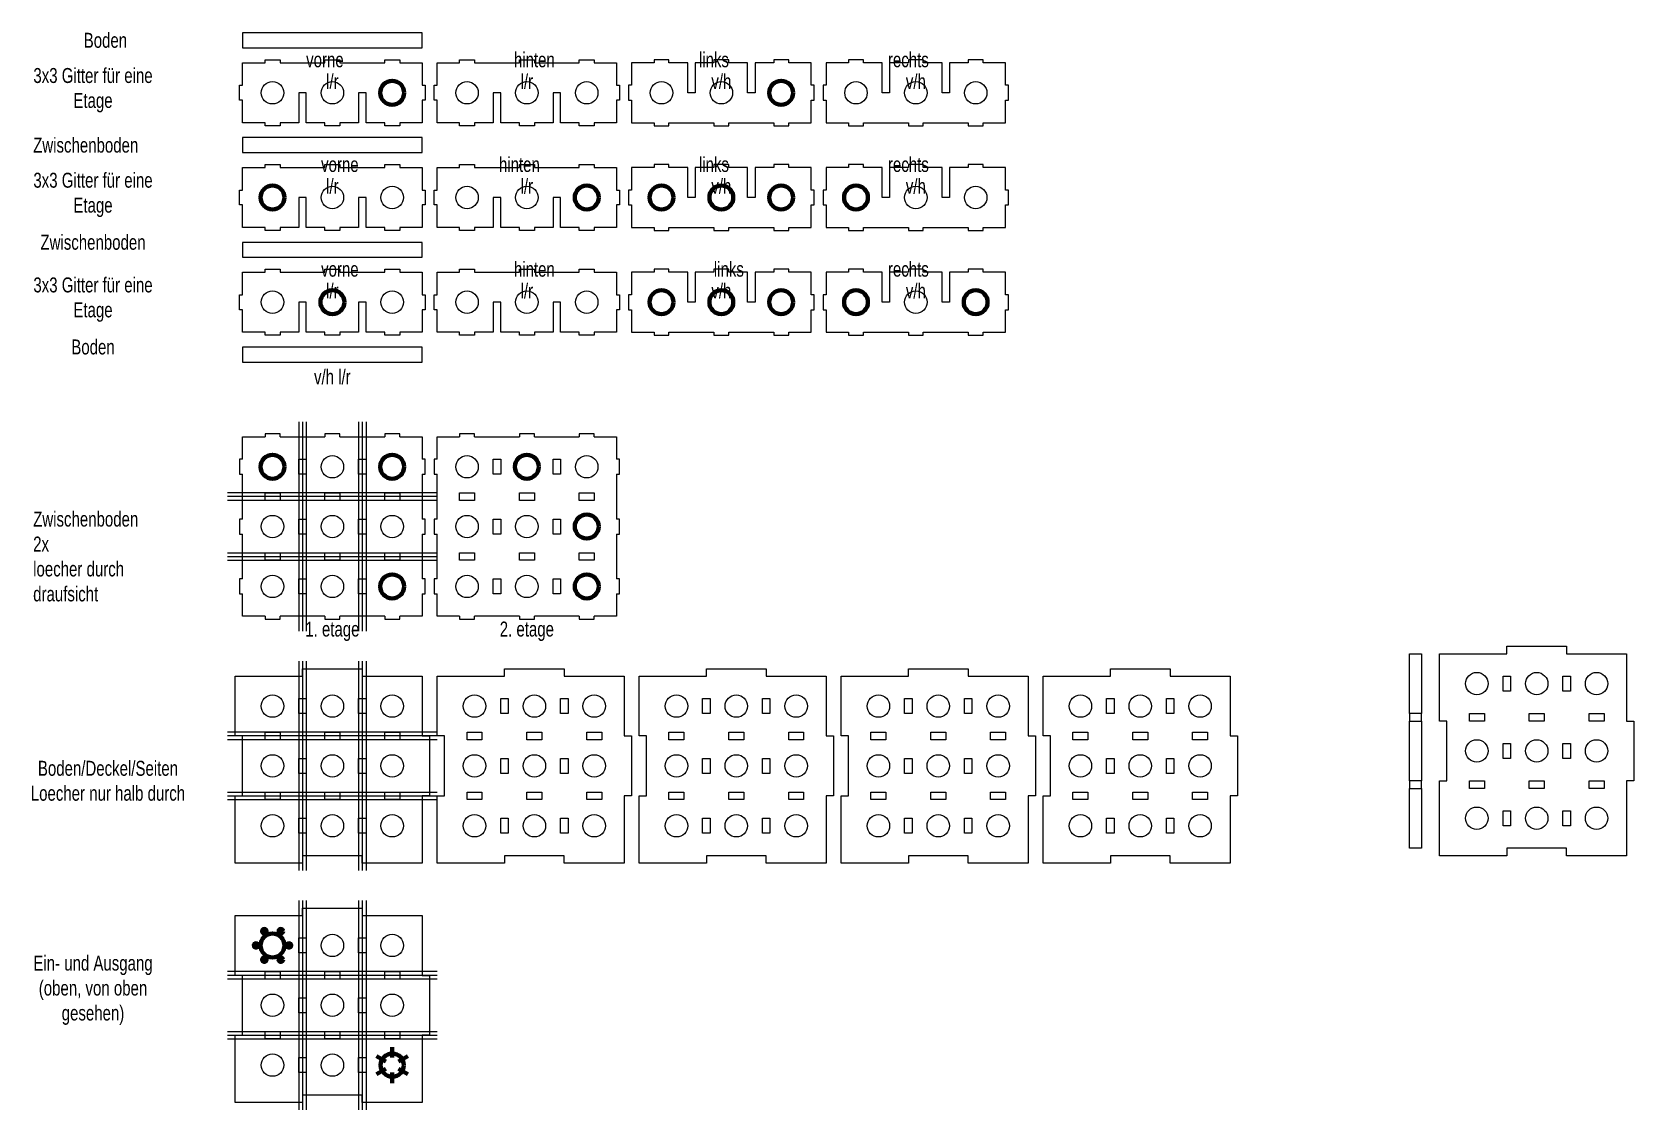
# Model space of a CAD drawing. Header units: millimetres. Extents: x -141 to 930, y -470 to 251.
import ezdxf

# ---------------------------------------------------------------- set-up
doc = ezdxf.new("R2010")
doc.units = ezdxf.units.MM
doc.layers.get('0').update_dxf_attribs({"linetype": 'CONTINUOUS', "lineweight": 25})
doc.layers.add('aux', color=4, linetype='CONTINUOUS', lineweight=0)
doc.layers.add('red', color=1, linetype='CONTINUOUS', lineweight=100)
doc.styles.get("Standard").update_dxf_attribs({"font": 'txt', "width": 0.75})

msp = doc.modelspace()

# ---------------------------------------------------------------- linework, layer by layer
for p, q in [((0, -20), (15, -20)), ((0, -35), (0, -20)), ((25, -18), (15, -18)), ((15, -18), (15, -18)), ((15, -18), (15, -20)), ((25, -20), (25, -18)), ((25, -20), (55, -20)), ((65, -18), (55, -18)), ((55, -18), (55, -18)), ((55, -18), (55, -20)), ((65, -20), (65, -18)), ((65, -20), (95, -20)), ((105, -18), (95, -18)), ((95, -18), (95, -18)), ((95, -18), (95, -20)), ((105, -20), (105, -18)), ((105, -20), (120, -20)), ((120, -20), (120, -35)), ((130, -20), (145, -20)), ((130, -35), (130, -20)), ((155, -18), (145, -18)), ((145, -18), (145, -18)), ((145, -18), (145, -20)), ((155, -20), (155, -18)), ((155, -20), (185, -20)), ((195, -18), (185, -18)), ((185, -18), (185, -18)), ((185, -18), (185, -20)), ((195, -20), (195, -18)), ((195, -20), (225, -20)), ((235, -18), (225, -18)), ((225, -18), (225, -18)), ((225, -18), (225, -20)), ((235, -20), (235, -18)), ((235, -20), (250, -20)), ((250, -20), (250, -35)), ((0, -35), (-2, -35)), ((-2, -35), (-2, -45)), ((37.5, -35), (42.5, -35)), ((37.5, -45), (37.5, -35)), ((42.5, -35), (42.5, -45)), ((77.5, -35), (82.5, -35)), ((77.5, -45), (77.5, -35)), ((82.5, -35), (82.5, -45)), ((122, -35), (120, -35)), ((122, -45), (122, -35)), ((122, -35), (122, -35)), ((130, -35), (128, -35)), ((128, -35), (128, -45)), ((167.5, -35), (172.5, -35)), ((167.5, -45), (167.5, -35)), ((172.5, -35), (172.5, -45)), ((207.5, -35), (212.5, -35)), ((207.5, -45), (207.5, -35)), ((212.5, -35), (212.5, -45)), ((252, -35), (250, -35)), ((252, -45), (252, -35)), ((252, -35), (252, -35)), ((-2, -45), (-2, -45)), ((-2, -45), (0, -45)), ((0, -75), (0, -45)), ((42.5, -45), (37.5, -45)), ((82.5, -45), (77.5, -45)), ((120, -45), (122, -45)), ((120, -45), (120, -75)), ((128, -45), (128, -45)), ((128, -45), (130, -45)), ((130, -75), (130, -45)), ((172.5, -45), (167.5, -45)), ((212.5, -45), (207.5, -45)), ((250, -45), (252, -45)), ((250, -45), (250, -75)), ((15, -57.5), (25, -57.5)), ((15, -62.5), (15, -57.5)), ((25, -62.5), (15, -62.5)), ((25, -57.5), (25, -62.5)), ((55, -57.5), (65, -57.5)), ((55, -62.5), (55, -57.5)), ((65, -62.5), (55, -62.5)), ((65, -57.5), (65, -62.5)), ((95, -57.5), (105, -57.5)), ((95, -62.5), (95, -57.5)), ((105, -62.5), (95, -62.5)), ((105, -57.5), (105, -62.5)), ((145, -57.5), (155, -57.5)), ((145, -62.5), (145, -57.5)), ((155, -62.5), (145, -62.5)), ((155, -57.5), (155, -62.5)), ((185, -57.5), (195, -57.5)), ((185, -62.5), (185, -57.5)), ((195, -62.5), (185, -62.5)), ((195, -57.5), (195, -62.5)), ((225, -57.5), (235, -57.5)), ((225, -62.5), (225, -57.5)), ((235, -62.5), (225, -62.5)), ((235, -57.5), (235, -62.5)), ((0, -75), (-2, -75)), ((-2, -75), (-2, -85)), ((-2, -85), (-2, -85)), ((-2, -85), (0, -85)), ((0, -115), (0, -85)), ((37.5, -75), (42.5, -75)), ((37.5, -85), (37.5, -75)), ((42.5, -85), (37.5, -85)), ((42.5, -75), (42.5, -85)), ((77.5, -75), (82.5, -75)), ((77.5, -85), (77.5, -75)), ((82.5, -85), (77.5, -85)), ((82.5, -75), (82.5, -85)), ((122, -75), (120, -75)), ((120, -85), (122, -85)), ((120, -85), (120, -115)), ((122, -85), (122, -75)), ((122, -75), (122, -75)), ((130, -75), (128, -75)), ((128, -75), (128, -85)), ((128, -85), (128, -85)), ((128, -85), (130, -85)), ((130, -115), (130, -85)), ((167.5, -75), (172.5, -75)), ((167.5, -85), (167.5, -75)), ((172.5, -85), (167.5, -85)), ((172.5, -75), (172.5, -85)), ((207.5, -75), (212.5, -75)), ((207.5, -85), (207.5, -75)), ((212.5, -85), (207.5, -85)), ((212.5, -75), (212.5, -85)), ((252, -75), (250, -75)), ((250, -85), (252, -85)), ((250, -85), (250, -115)), ((252, -85), (252, -75)), ((252, -75), (252, -75)), ((15, -97.5), (25, -97.5)), ((15, -102.5), (15, -97.5)), ((25, -102.5), (15, -102.5)), ((25, -97.5), (25, -102.5)), ((55, -97.5), (65, -97.5)), ((55, -102.5), (55, -97.5)), ((65, -102.5), (55, -102.5)), ((65, -97.5), (65, -102.5)), ((95, -97.5), (105, -97.5)), ((95, -102.5), (95, -97.5)), ((105, -102.5), (95, -102.5)), ((105, -97.5), (105, -102.5)), ((145, -97.5), (155, -97.5)), ((145, -102.5), (145, -97.5)), ((155, -102.5), (145, -102.5)), ((155, -97.5), (155, -102.5)), ((185, -97.5), (195, -97.5)), ((185, -102.5), (185, -97.5)), ((195, -102.5), (185, -102.5)), ((195, -97.5), (195, -102.5)), ((225, -97.5), (235, -97.5)), ((225, -102.5), (225, -97.5)), ((235, -102.5), (225, -102.5)), ((235, -97.5), (235, -102.5)), ((0, -115), (-2, -115)), ((-2, -115), (-2, -125)), ((37.5, -115), (42.5, -115)), ((37.5, -125), (37.5, -115)), ((42.5, -115), (42.5, -125)), ((77.5, -115), (82.5, -115)), ((77.5, -125), (77.5, -115)), ((82.5, -115), (82.5, -125)), ((122, -115), (120, -115)), ((122, -125), (122, -115)), ((122, -115), (122, -115)), ((130, -115), (128, -115)), ((128, -115), (128, -125)), ((167.5, -115), (172.5, -115)), ((167.5, -125), (167.5, -115)), ((172.5, -115), (172.5, -125)), ((207.5, -115), (212.5, -115)), ((207.5, -125), (207.5, -115)), ((212.5, -115), (212.5, -125)), ((252, -115), (250, -115)), ((252, -125), (252, -115)), ((252, -115), (252, -115)), ((-2, -125), (-2, -125)), ((-2, -125), (0, -125)), ((0, -140), (0, -125)), ((42.5, -125), (37.5, -125)), ((82.5, -125), (77.5, -125)), ((120, -125), (122, -125)), ((120, -125), (120, -140)), ((128, -125), (128, -125)), ((128, -125), (130, -125)), ((130, -140), (130, -125)), ((172.5, -125), (167.5, -125)), ((212.5, -125), (207.5, -125)), ((250, -125), (252, -125)), ((250, -125), (250, -140)), ((15, -140), (0, -140)), ((15, -140), (15, -142)), ((15, -142), (25, -142)), ((25, -142), (25, -140)), ((55, -140), (25, -140)), ((25, -142), (25, -142)), ((55, -140), (55, -142)), ((55, -142), (65, -142)), ((65, -142), (65, -140)), ((95, -140), (65, -140)), ((65, -142), (65, -142)), ((95, -140), (95, -142)), ((95, -142), (105, -142)), ((105, -142), (105, -140)), ((120, -140), (105, -140)), ((105, -142), (105, -142)), ((145, -140), (130, -140)), ((145, -140), (145, -142)), ((145, -142), (155, -142)), ((155, -142), (155, -140)), ((185, -140), (155, -140)), ((155, -142), (155, -142)), ((185, -140), (185, -142)), ((185, -142), (195, -142)), ((195, -142), (195, -140)), ((225, -140), (195, -140)), ((195, -142), (195, -142)), ((225, -140), (225, -142)), ((225, -142), (235, -142)), ((235, -142), (235, -140)), ((250, -140), (235, -140)), ((235, -142), (235, -142)), ((845, -165), (845, -160)), ((845, -160), (885, -160)), ((885, -160), (885, -165)), ((780, -205), (780, -165)), ((780, -165), (788, -165)), ((788, -165), (788, -205)), ((800, -165), (805, -165)), ((800, -210), (800, -165)), ((805, -165), (845, -165)), ((885, -165), (925, -165)), ((925, -165), (925, -210)), ((-5, -220), (-5, -180)), ((-5, -180), (0, -180)), ((0, -180), (40, -180)), ((40, -180), (40, -175)), ((40, -175), (80, -175)), ((80, -175), (80, -180)), ((80, -180), (120, -180)), ((120, -180), (120, -220)), ((130, -220), (130, -180)), ((130, -180), (135, -180)), ((135, -180), (175, -180)), ((175, -180), (175, -175)), ((175, -175), (215, -175)), ((215, -175), (215, -180)), ((215, -180), (255, -180)), ((255, -180), (255, -220)), ((265, -220), (265, -180)), ((265, -180), (270, -180)), ((270, -180), (310, -180)), ((310, -180), (310, -175)), ((310, -175), (350, -175)), ((350, -175), (350, -180)), ((350, -180), (390, -180)), ((390, -180), (390, -220)), ((400, -220), (400, -180)), ((400, -180), (405, -180)), ((405, -180), (445, -180)), ((445, -180), (445, -175)), ((445, -175), (485, -175)), ((485, -175), (485, -180)), ((485, -180), (525, -180)), ((525, -180), (525, -220)), ((535, -220), (535, -180)), ((535, -180), (540, -180)), ((540, -180), (580, -180)), ((580, -180), (580, -175)), ((580, -175), (620, -175)), ((620, -175), (620, -180)), ((620, -180), (660, -180)), ((660, -180), (660, -220)), ((842.5, -180), (847.5, -180)), ((842.5, -190), (842.5, -180)), ((847.5, -180), (847.5, -190)), ((882.5, -180), (887.5, -180)), ((882.5, -190), (882.5, -180)), ((887.5, -180), (887.5, -190)), ((847.5, -190), (842.5, -190)), ((887.5, -190), (882.5, -190)), ((37.5, -195), (42.5, -195)), ((37.5, -205), (37.5, -195)), ((42.5, -195), (42.5, -205)), ((77.5, -195), (82.5, -195)), ((77.5, -205), (77.5, -195)), ((82.5, -195), (82.5, -205)), ((172.5, -195), (177.5, -195)), ((172.5, -205), (172.5, -195)), ((177.5, -195), (177.5, -205)), ((212.5, -195), (217.5, -195)), ((212.5, -205), (212.5, -195)), ((217.5, -195), (217.5, -205)), ((307.5, -195), (312.5, -195)), ((307.5, -205), (307.5, -195)), ((312.5, -195), (312.5, -205)), ((347.5, -195), (352.5, -195)), ((347.5, -205), (347.5, -195)), ((352.5, -195), (352.5, -205)), ((442.5, -195), (447.5, -195)), ((442.5, -205), (442.5, -195)), ((447.5, -195), (447.5, -205)), ((482.5, -195), (487.5, -195)), ((482.5, -205), (482.5, -195)), ((487.5, -195), (487.5, -205)), ((577.5, -195), (582.5, -195)), ((577.5, -205), (577.5, -195)), ((582.5, -195), (582.5, -205)), ((617.5, -195), (622.5, -195)), ((617.5, -205), (617.5, -195)), ((622.5, -195), (622.5, -205)), ((42.5, -205), (37.5, -205)), ((82.5, -205), (77.5, -205)), ((177.5, -205), (172.5, -205)), ((217.5, -205), (212.5, -205)), ((312.5, -205), (307.5, -205)), ((352.5, -205), (347.5, -205)), ((447.5, -205), (442.5, -205)), ((487.5, -205), (482.5, -205)), ((582.5, -205), (577.5, -205)), ((622.5, -205), (617.5, -205)), ((788, -205), (780, -205)), ((780, -205), (780, -210)), ((788, -205), (780, -205)), ((780, -250), (780, -210)), ((780, -210), (788, -210)), ((780, -210), (788, -210)), ((788, -210), (788, -205)), ((788, -210), (788, -250)), ((805, -210), (800, -210)), ((805, -250), (805, -210)), ((820, -205), (830, -205)), ((820, -210), (820, -205)), ((830, -210), (820, -210)), ((830, -205), (830, -210)), ((860, -205), (870, -205)), ((860, -210), (860, -205)), ((870, -210), (860, -210)), ((870, -205), (870, -210)), ((900, -205), (910, -205)), ((900, -210), (900, -205)), ((910, -210), (900, -210)), ((910, -205), (910, -210)), ((925, -210), (930, -210)), ((930, -210), (930, -250)), ((0, -220), (-5, -220)), ((0, -260), (0, -220)), ((15, -217.5), (25, -217.5)), ((15, -222.5), (15, -217.5)), ((25, -222.5), (15, -222.5)), ((25, -217.5), (25, -222.5)), ((55, -217.5), (65, -217.5)), ((55, -222.5), (55, -217.5)), ((65, -222.5), (55, -222.5)), ((65, -217.5), (65, -222.5)), ((95, -217.5), (105, -217.5)), ((95, -222.5), (95, -217.5)), ((105, -222.5), (95, -222.5)), ((105, -217.5), (105, -222.5)), ((120, -220), (125, -220)), ((125, -220), (125, -260)), ((135, -220), (130, -220)), ((135, -260), (135, -220)), ((150, -217.5), (160, -217.5)), ((150, -222.5), (150, -217.5)), ((160, -222.5), (150, -222.5)), ((160, -217.5), (160, -222.5)), ((190, -217.5), (200, -217.5)), ((190, -222.5), (190, -217.5)), ((200, -222.5), (190, -222.5)), ((200, -217.5), (200, -222.5)), ((230, -217.5), (240, -217.5)), ((230, -222.5), (230, -217.5)), ((240, -222.5), (230, -222.5)), ((240, -217.5), (240, -222.5)), ((255, -220), (260, -220)), ((260, -220), (260, -260)), ((270, -220), (265, -220)), ((270, -260), (270, -220)), ((285, -217.5), (295, -217.5)), ((285, -222.5), (285, -217.5)), ((295, -222.5), (285, -222.5)), ((295, -217.5), (295, -222.5)), ((325, -217.5), (335, -217.5)), ((325, -222.5), (325, -217.5)), ((335, -222.5), (325, -222.5)), ((335, -217.5), (335, -222.5)), ((365, -217.5), (375, -217.5)), ((365, -222.5), (365, -217.5)), ((375, -222.5), (365, -222.5)), ((375, -217.5), (375, -222.5)), ((390, -220), (395, -220)), ((395, -220), (395, -260)), ((405, -220), (400, -220)), ((405, -260), (405, -220)), ((420, -217.5), (430, -217.5)), ((420, -222.5), (420, -217.5)), ((430, -222.5), (420, -222.5)), ((430, -217.5), (430, -222.5)), ((460, -217.5), (470, -217.5)), ((460, -222.5), (460, -217.5)), ((470, -222.5), (460, -222.5)), ((470, -217.5), (470, -222.5)), ((500, -217.5), (510, -217.5)), ((500, -222.5), (500, -217.5)), ((510, -222.5), (500, -222.5)), ((510, -217.5), (510, -222.5)), ((525, -220), (530, -220)), ((530, -220), (530, -260)), ((540, -220), (535, -220)), ((540, -260), (540, -220)), ((555, -217.5), (565, -217.5)), ((555, -222.5), (555, -217.5)), ((565, -222.5), (555, -222.5)), ((565, -217.5), (565, -222.5)), ((595, -217.5), (605, -217.5)), ((595, -222.5), (595, -217.5)), ((605, -222.5), (595, -222.5)), ((605, -217.5), (605, -222.5)), ((635, -217.5), (645, -217.5)), ((635, -222.5), (635, -217.5)), ((645, -222.5), (635, -222.5)), ((645, -217.5), (645, -222.5)), ((660, -220), (665, -220)), ((665, -220), (665, -260)), ((37.5, -235), (42.5, -235)), ((37.5, -245), (37.5, -235)), ((42.5, -235), (42.5, -245)), ((77.5, -235), (82.5, -235)), ((77.5, -245), (77.5, -235)), ((82.5, -235), (82.5, -245)), ((172.5, -235), (177.5, -235)), ((172.5, -245), (172.5, -235)), ((177.5, -235), (177.5, -245)), ((212.5, -235), (217.5, -235)), ((212.5, -245), (212.5, -235)), ((217.5, -235), (217.5, -245)), ((307.5, -235), (312.5, -235)), ((307.5, -245), (307.5, -235)), ((312.5, -235), (312.5, -245)), ((347.5, -235), (352.5, -235)), ((347.5, -245), (347.5, -235)), ((352.5, -235), (352.5, -245)), ((442.5, -235), (447.5, -235)), ((442.5, -245), (442.5, -235)), ((447.5, -235), (447.5, -245)), ((482.5, -235), (487.5, -235)), ((482.5, -245), (482.5, -235)), ((487.5, -235), (487.5, -245)), ((577.5, -235), (582.5, -235)), ((577.5, -245), (577.5, -235)), ((582.5, -235), (582.5, -245)), ((617.5, -235), (622.5, -235)), ((617.5, -245), (617.5, -235)), ((622.5, -235), (622.5, -245)), ((842.5, -225), (847.5, -225)), ((842.5, -235), (842.5, -225)), ((847.5, -235), (842.5, -235)), ((847.5, -225), (847.5, -235)), ((882.5, -225), (887.5, -225)), ((882.5, -235), (882.5, -225)), ((887.5, -235), (882.5, -235)), ((887.5, -225), (887.5, -235)), ((42.5, -245), (37.5, -245)), ((82.5, -245), (77.5, -245)), ((177.5, -245), (172.5, -245)), ((217.5, -245), (212.5, -245)), ((312.5, -245), (307.5, -245)), ((352.5, -245), (347.5, -245)), ((447.5, -245), (442.5, -245)), ((487.5, -245), (482.5, -245)), ((582.5, -245), (577.5, -245)), ((622.5, -245), (617.5, -245)), ((788, -250), (780, -250)), ((780, -250), (780, -255)), ((788, -250), (780, -250)), ((780, -295), (780, -255)), ((780, -255), (788, -255)), ((780, -255), (788, -255)), ((788, -255), (788, -250)), ((788, -255), (788, -295)), ((800, -300), (800, -250)), ((800, -250), (805, -250)), ((820, -250), (830, -250)), ((820, -255), (820, -250)), ((830, -255), (820, -255)), ((830, -250), (830, -255)), ((860, -250), (870, -250)), ((860, -255), (860, -250)), ((870, -255), (860, -255)), ((870, -250), (870, -255)), ((900, -250), (910, -250)), ((900, -255), (900, -250)), ((910, -255), (900, -255)), ((910, -250), (910, -255)), ((930, -250), (925, -250)), ((925, -250), (925, -295)), ((-5, -305), (-5, -260)), ((-5, -260), (0, -260)), ((15, -257.5), (25, -257.5)), ((15, -262.5), (15, -257.5)), ((25, -262.5), (15, -262.5)), ((25, -257.5), (25, -262.5)), ((55, -257.5), (65, -257.5)), ((55, -262.5), (55, -257.5)), ((65, -262.5), (55, -262.5)), ((65, -257.5), (65, -262.5)), ((95, -257.5), (105, -257.5)), ((95, -262.5), (95, -257.5)), ((105, -262.5), (95, -262.5)), ((105, -257.5), (105, -262.5)), ((125, -260), (120, -260)), ((120, -260), (120, -300)), ((130, -305), (130, -260)), ((130, -260), (135, -260)), ((150, -257.5), (160, -257.5)), ((150, -262.5), (150, -257.5)), ((160, -262.5), (150, -262.5)), ((160, -257.5), (160, -262.5)), ((190, -257.5), (200, -257.5)), ((190, -262.5), (190, -257.5)), ((200, -262.5), (190, -262.5)), ((200, -257.5), (200, -262.5)), ((230, -257.5), (240, -257.5)), ((230, -262.5), (230, -257.5)), ((240, -262.5), (230, -262.5)), ((240, -257.5), (240, -262.5)), ((260, -260), (255, -260)), ((255, -260), (255, -300)), ((265, -305), (265, -260)), ((265, -260), (270, -260)), ((285, -257.5), (295, -257.5)), ((285, -262.5), (285, -257.5)), ((295, -262.5), (285, -262.5)), ((295, -257.5), (295, -262.5)), ((325, -257.5), (335, -257.5)), ((325, -262.5), (325, -257.5)), ((335, -262.5), (325, -262.5)), ((335, -257.5), (335, -262.5)), ((365, -257.5), (375, -257.5)), ((365, -262.5), (365, -257.5)), ((375, -262.5), (365, -262.5)), ((375, -257.5), (375, -262.5)), ((395, -260), (390, -260)), ((390, -260), (390, -300)), ((400, -305), (400, -260)), ((400, -260), (405, -260)), ((420, -257.5), (430, -257.5)), ((420, -262.5), (420, -257.5)), ((430, -262.5), (420, -262.5)), ((430, -257.5), (430, -262.5)), ((460, -257.5), (470, -257.5)), ((460, -262.5), (460, -257.5)), ((470, -262.5), (460, -262.5)), ((470, -257.5), (470, -262.5)), ((500, -257.5), (510, -257.5)), ((500, -262.5), (500, -257.5)), ((510, -262.5), (500, -262.5)), ((510, -257.5), (510, -262.5)), ((530, -260), (525, -260)), ((525, -260), (525, -300)), ((535, -305), (535, -260)), ((535, -260), (540, -260)), ((555, -257.5), (565, -257.5)), ((555, -262.5), (555, -257.5)), ((565, -262.5), (555, -262.5)), ((565, -257.5), (565, -262.5)), ((595, -257.5), (605, -257.5)), ((595, -262.5), (595, -257.5)), ((605, -262.5), (595, -262.5)), ((605, -257.5), (605, -262.5)), ((635, -257.5), (645, -257.5)), ((635, -262.5), (635, -257.5)), ((645, -262.5), (635, -262.5)), ((645, -257.5), (645, -262.5)), ((665, -260), (660, -260)), ((660, -260), (660, -300)), ((37.5, -275), (42.5, -275)), ((37.5, -285), (37.5, -275)), ((42.5, -275), (42.5, -285)), ((77.5, -275), (82.5, -275)), ((77.5, -285), (77.5, -275)), ((82.5, -275), (82.5, -285)), ((172.5, -275), (177.5, -275)), ((172.5, -285), (172.5, -275)), ((177.5, -275), (177.5, -285)), ((212.5, -275), (217.5, -275)), ((212.5, -285), (212.5, -275)), ((217.5, -275), (217.5, -285)), ((307.5, -275), (312.5, -275)), ((307.5, -285), (307.5, -275)), ((312.5, -275), (312.5, -285)), ((347.5, -275), (352.5, -275)), ((347.5, -285), (347.5, -275)), ((352.5, -275), (352.5, -285)), ((442.5, -275), (447.5, -275)), ((442.5, -285), (442.5, -275)), ((447.5, -275), (447.5, -285)), ((482.5, -275), (487.5, -275)), ((482.5, -285), (482.5, -275)), ((487.5, -275), (487.5, -285)), ((577.5, -275), (582.5, -275)), ((577.5, -285), (577.5, -275)), ((582.5, -275), (582.5, -285)), ((617.5, -275), (622.5, -275)), ((617.5, -285), (617.5, -275)), ((622.5, -275), (622.5, -285)), ((842.5, -270), (847.5, -270)), ((842.5, -280), (842.5, -270)), ((847.5, -270), (847.5, -280)), ((882.5, -270), (887.5, -270)), ((882.5, -280), (882.5, -270)), ((887.5, -270), (887.5, -280)), ((42.5, -285), (37.5, -285)), ((82.5, -285), (77.5, -285)), ((177.5, -285), (172.5, -285)), ((217.5, -285), (212.5, -285)), ((312.5, -285), (307.5, -285)), ((352.5, -285), (347.5, -285)), ((447.5, -285), (442.5, -285)), ((487.5, -285), (482.5, -285)), ((582.5, -285), (577.5, -285)), ((622.5, -285), (617.5, -285)), ((847.5, -280), (842.5, -280)), ((887.5, -280), (882.5, -280)), ((788, -295), (780, -295)), ((845, -295), (845, -300)), ((885, -295), (845, -295)), ((885, -300), (885, -295)), ((925, -295), (925, -300)), ((40, -305), (-5, -305)), ((40, -300), (40, -305)), ((80, -300), (40, -300)), ((80, -305), (80, -300)), ((120, -305), (80, -305)), ((120, -300), (120, -305)), ((175, -305), (130, -305)), ((175, -300), (175, -305)), ((215, -300), (175, -300)), ((215, -305), (215, -300)), ((255, -305), (215, -305)), ((255, -300), (255, -305)), ((310, -305), (265, -305)), ((310, -300), (310, -305)), ((350, -300), (310, -300)), ((350, -305), (350, -300)), ((390, -305), (350, -305)), ((390, -300), (390, -305)), ((445, -305), (400, -305)), ((445, -300), (445, -305)), ((485, -300), (445, -300)), ((485, -305), (485, -300)), ((525, -305), (485, -305)), ((525, -300), (525, -305)), ((580, -305), (535, -305)), ((580, -300), (580, -305)), ((620, -300), (580, -300)), ((620, -305), (620, -300)), ((660, -305), (620, -305)), ((660, -300), (660, -305)), ((845, -300), (800, -300)), ((925, -300), (885, -300)), ((-5, -380), (-5, -340)), ((-5, -340), (0, -340)), ((0, -340), (40, -340)), ((40, -340), (40, -335)), ((40, -335), (80, -335)), ((80, -335), (80, -340)), ((80, -340), (120, -340)), ((120, -340), (120, -380)), ((37.5, -355), (42.5, -355)), ((37.5, -365), (37.5, -355)), ((42.5, -355), (42.5, -365)), ((77.5, -355), (82.5, -355)), ((77.5, -365), (77.5, -355)), ((82.5, -355), (82.5, -365)), ((42.5, -365), (37.5, -365)), ((82.5, -365), (77.5, -365)), ((0, -380), (-5, -380)), ((0, -420), (0, -380)), ((15, -377.5), (25, -377.5)), ((15, -382.5), (15, -377.5)), ((25, -382.5), (15, -382.5)), ((25, -377.5), (25, -382.5)), ((55, -377.5), (65, -377.5)), ((55, -382.5), (55, -377.5)), ((65, -382.5), (55, -382.5)), ((65, -377.5), (65, -382.5)), ((95, -377.5), (105, -377.5)), ((95, -382.5), (95, -377.5)), ((105, -382.5), (95, -382.5)), ((105, -377.5), (105, -382.5)), ((120, -380), (125, -380)), ((125, -380), (125, -420)), ((37.5, -395), (42.5, -395)), ((37.5, -405), (37.5, -395)), ((42.5, -395), (42.5, -405)), ((77.5, -395), (82.5, -395)), ((77.5, -405), (77.5, -395)), ((82.5, -395), (82.5, -405)), ((42.5, -405), (37.5, -405)), ((82.5, -405), (77.5, -405)), ((15, -417.5), (25, -417.5)), ((15, -422.5), (15, -417.5)), ((25, -417.5), (25, -422.5)), ((55, -417.5), (65, -417.5)), ((55, -422.5), (55, -417.5)), ((65, -417.5), (65, -422.5)), ((95, -417.5), (105, -417.5)), ((95, -422.5), (95, -417.5)), ((105, -417.5), (105, -422.5)), ((-5, -465), (-5, -420)), ((-5, -420), (0, -420)), ((25, -422.5), (15, -422.5)), ((65, -422.5), (55, -422.5)), ((105, -422.5), (95, -422.5)), ((125, -420), (120, -420)), ((120, -420), (120, -460)), ((37.5, -435), (42.5, -435)), ((37.5, -445), (37.5, -435)), ((42.5, -435), (42.5, -445)), ((77.5, -435), (82.5, -435)), ((77.5, -445), (77.5, -435)), ((82.5, -435), (82.5, -445)), ((42.5, -445), (37.5, -445)), ((82.5, -445), (77.5, -445)), ((40, -460), (40, -465)), ((80, -460), (40, -460)), ((80, -465), (80, -460)), ((120, -460), (120, -465)), ((40, -465), (-5, -465)), ((120, -465), (80, -465))]:
    msp.add_line(p, q)
for points in [[(15, 190), (0, 190), (0, 205), (-2, 205), (-2, 215), (0, 215), (0, 230), (15, 230), (15, 232), (25, 232), (25, 230), (55, 230), (55, 232), (65, 232), (65, 230), (95, 230), (95, 232), (105, 232), (105, 230), (120, 230), (120, 215), (122, 215), (122, 205), (120, 205), (120, 190), (105, 190), (105, 188), (95, 188), (95, 190), (82.5, 190), (82.5, 210), (77.5, 210), (77.5, 190), (65, 190), (65, 188), (55, 188), (55, 190), (42.5, 190), (42.5, 210), (37.5, 210), (37.5, 190), (25, 190), (25, 188), (15, 188), (15, 190)], [(145, 190), (130, 190), (130, 205), (128, 205), (128, 215), (130, 215), (130, 230), (145, 230), (145, 232), (155, 232), (155, 230), (185, 230), (185, 232), (195, 232), (195, 230), (225, 230), (225, 232), (235, 232), (235, 230), (250, 230), (250, 215), (252, 215), (252, 205), (250, 205), (250, 190), (235, 190), (235, 188), (225, 188), (225, 190), (212.5, 190), (212.5, 210), (207.5, 210), (207.5, 190), (195, 190), (195, 188), (185, 188), (185, 190), (172.5, 190), (172.5, 210), (167.5, 210), (167.5, 190), (155, 190), (155, 188), (145, 188), (145, 190)], [(260, 190), (275, 190), (275, 188), (285, 188), (285, 190), (315, 190), (315, 188), (325, 188), (325, 190), (355, 190), (355, 188), (365, 188), (365, 190), (380, 190), (380, 205), (382, 205), (382, 215), (380, 215), (380, 230), (365, 230), (365, 232), (355, 232), (355, 230), (342.5, 230), (342.5, 210), (337.5, 210), (337.5, 230), (325, 230), (325, 232), (315, 232), (315, 230), (302.5, 230), (302.5, 210), (297.5, 210), (297.5, 230), (285, 230), (285, 232), (275, 232), (275, 230), (260, 230), (260, 215), (258, 215), (258, 205), (260, 205), (260, 190)], [(390, 190), (405, 190), (405, 188), (415, 188), (415, 190), (445, 190), (445, 188), (455, 188), (455, 190), (485, 190), (485, 188), (495, 188), (495, 190), (510, 190), (510, 205), (512, 205), (512, 215), (510, 215), (510, 230), (495, 230), (495, 232), (485, 232), (485, 230), (472.5, 230), (472.5, 210), (467.5, 210), (467.5, 230), (455, 230), (455, 232), (445, 232), (445, 230), (432.5, 230), (432.5, 210), (427.5, 210), (427.5, 230), (415, 230), (415, 232), (405, 232), (405, 230), (390, 230), (390, 215), (388, 215), (388, 205), (390, 205), (390, 190)], [(15, 120), (0, 120), (0, 135), (-2, 135), (-2, 145), (0, 145), (0, 160), (15, 160), (15, 162), (25, 162), (25, 160), (55, 160), (55, 162), (65, 162), (65, 160), (95, 160), (95, 162), (105, 162), (105, 160), (120, 160), (120, 145), (122, 145), (122, 135), (120, 135), (120, 120), (105, 120), (105, 118), (95, 118), (95, 120), (82.5, 120), (82.5, 140), (77.5, 140), (77.5, 120), (65, 120), (65, 118), (55, 118), (55, 120), (42.5, 120), (42.5, 140), (37.5, 140), (37.5, 120), (25, 120), (25, 118), (15, 118), (15, 120)], [(145, 120), (130, 120), (130, 135), (128, 135), (128, 145), (130, 145), (130, 160), (145, 160), (145, 162), (155, 162), (155, 160), (185, 160), (185, 162), (195, 162), (195, 160), (225, 160), (225, 162), (235, 162), (235, 160), (250, 160), (250, 145), (252, 145), (252, 135), (250, 135), (250, 120), (235, 120), (235, 118), (225, 118), (225, 120), (212.5, 120), (212.5, 140), (207.5, 140), (207.5, 120), (195, 120), (195, 118), (185, 118), (185, 120), (172.5, 120), (172.5, 140), (167.5, 140), (167.5, 120), (155, 120), (155, 118), (145, 118), (145, 120)], [(260, 120), (275, 120), (275, 118), (285, 118), (285, 120), (315, 120), (315, 118), (325, 118), (325, 120), (355, 120), (355, 118), (365, 118), (365, 120), (380, 120), (380, 135), (382, 135), (382, 145), (380, 145), (380, 160), (365, 160), (365, 162), (355, 162), (355, 160), (342.5, 160), (342.5, 140), (337.5, 140), (337.5, 160), (325, 160), (325, 162), (315, 162), (315, 160), (302.5, 160), (302.5, 140), (297.5, 140), (297.5, 160), (285, 160), (285, 162), (275, 162), (275, 160), (260, 160), (260, 145), (258, 145), (258, 135), (260, 135), (260, 120)], [(390, 120), (405, 120), (405, 118), (415, 118), (415, 120), (445, 120), (445, 118), (455, 118), (455, 120), (485, 120), (485, 118), (495, 118), (495, 120), (510, 120), (510, 135), (512, 135), (512, 145), (510, 145), (510, 160), (495, 160), (495, 162), (485, 162), (485, 160), (472.5, 160), (472.5, 140), (467.5, 140), (467.5, 160), (455, 160), (455, 162), (445, 162), (445, 160), (432.5, 160), (432.5, 140), (427.5, 140), (427.5, 160), (415, 160), (415, 162), (405, 162), (405, 160), (390, 160), (390, 145), (388, 145), (388, 135), (390, 135), (390, 120)], [(15, 50), (0, 50), (0, 65), (-2, 65), (-2, 75), (0, 75), (0, 90), (15, 90), (15, 92), (25, 92), (25, 90), (55, 90), (55, 92), (65, 92), (65, 90), (95, 90), (95, 92), (105, 92), (105, 90), (120, 90), (120, 75), (122, 75), (122, 65), (120, 65), (120, 50), (105, 50), (105, 48), (95, 48), (95, 50), (82.5, 50), (82.5, 70), (77.5, 70), (77.5, 50), (65, 50), (65, 48), (55, 48), (55, 50), (42.5, 50), (42.5, 70), (37.5, 70), (37.5, 50), (25, 50), (25, 48), (15, 48), (15, 50)], [(145, 50), (130, 50), (130, 65), (128, 65), (128, 75), (130, 75), (130, 90), (145, 90), (145, 92), (155, 92), (155, 90), (185, 90), (185, 92), (195, 92), (195, 90), (225, 90), (225, 92), (235, 92), (235, 90), (250, 90), (250, 75), (252, 75), (252, 65), (250, 65), (250, 50), (235, 50), (235, 48), (225, 48), (225, 50), (212.5, 50), (212.5, 70), (207.5, 70), (207.5, 50), (195, 50), (195, 48), (185, 48), (185, 50), (172.5, 50), (172.5, 70), (167.5, 70), (167.5, 50), (155, 50), (155, 48), (145, 48), (145, 50)], [(260, 50), (275, 50), (275, 48), (285, 48), (285, 50), (315, 50), (315, 48), (325, 48), (325, 50), (355, 50), (355, 48), (365, 48), (365, 50), (380, 50), (380, 65), (382, 65), (382, 75), (380, 75), (380, 90), (365, 90), (365, 92), (355, 92), (355, 90), (342.5, 90), (342.5, 70), (337.5, 70), (337.5, 90), (325, 90), (325, 92), (315, 92), (315, 90), (302.5, 90), (302.5, 70), (297.5, 70), (297.5, 90), (285, 90), (285, 92), (275, 92), (275, 90), (260, 90), (260, 75), (258, 75), (258, 65), (260, 65), (260, 50)], [(390, 50), (405, 50), (405, 48), (415, 48), (415, 50), (445, 50), (445, 48), (455, 48), (455, 50), (485, 50), (485, 48), (495, 48), (495, 50), (510, 50), (510, 65), (512, 65), (512, 75), (510, 75), (510, 90), (495, 90), (495, 92), (485, 92), (485, 90), (472.5, 90), (472.5, 70), (467.5, 70), (467.5, 90), (455, 90), (455, 92), (445, 92), (445, 90), (432.5, 90), (432.5, 70), (427.5, 70), (427.5, 90), (415, 90), (415, 92), (405, 92), (405, 90), (390, 90), (390, 75), (388, 75), (388, 65), (390, 65), (390, 50)]]:
    msp.add_lwpolyline(points)
for centre in [(20, 210), (60, 210), (100, 210), (150, 210), (190, 210), (230, 210), (280, 210), (320, 210), (360, 210), (410, 210), (450, 210), (490, 210), (20, 140), (60, 140), (100, 140), (150, 140), (190, 140), (230, 140), (280, 140), (320, 140), (360, 140), (410, 140), (450, 140), (490, 140), (20, 70), (60, 70), (100, 70), (150, 70), (190, 70), (230, 70), (280, 70), (320, 70), (360, 70), (410, 70), (450, 70), (490, 70), (20, -40), (60, -40), (100, -40), (150, -40), (190, -40), (230, -40), (20, -80), (60, -80), (100, -80), (150, -80), (190, -80), (230, -80), (20, -120), (60, -120), (100, -120), (150, -120), (190, -120), (230, -120), (825, -185), (865, -185), (905, -185), (20, -200), (60, -200), (100, -200), (155, -200), (195, -200), (235, -200), (290, -200), (330, -200), (370, -200), (425, -200), (465, -200), (505, -200), (560, -200), (600, -200), (640, -200), (825, -230), (865, -230), (905, -230), (20, -240), (60, -240), (100, -240), (155, -240), (195, -240), (235, -240), (290, -240), (330, -240), (370, -240), (425, -240), (465, -240), (505, -240), (560, -240), (600, -240), (640, -240), (825, -275), (865, -275), (905, -275), (20, -280), (60, -280), (100, -280), (155, -280), (195, -280), (235, -280), (290, -280), (330, -280), (370, -280), (425, -280), (465, -280), (505, -280), (560, -280), (600, -280), (640, -280), (60, -360), (100, -360), (20, -400), (60, -400), (100, -400), (20, -440), (60, -440)]:
    msp.add_circle(centre, 7.5)
at = {"layer": 'aux'}
for p, q in [((37.5, -10), (37.5, -150)), ((40, -10), (40, -150)), ((42.5, -10), (42.5, -150)), ((77.5, -10), (77.5, -150)), ((80, -10), (80, -150)), ((82.5, -10), (82.5, -150)), ((130, -57.5), (-10, -57.5)), ((130, -60), (-10, -60)), ((130, -62.5), (-10, -62.5)), ((-10, -97.5), (130, -97.5)), ((-10, -100), (130, -100)), ((-10, -102.5), (130, -102.5)), ((37.5, -170), (37.5, -310)), ((40, -170), (40, -310)), ((42.5, -170), (42.5, -310)), ((77.5, -170), (77.5, -310)), ((80, -170), (80, -310)), ((82.5, -170), (82.5, -310)), ((130, -217.5), (-10, -217.5)), ((130, -220), (-10, -220)), ((130, -222.5), (-10, -222.5)), ((-10, -257.5), (130, -257.5)), ((-10, -260), (130, -260)), ((-10, -262.5), (130, -262.5)), ((37.5, -330), (37.5, -470)), ((40, -330), (40, -470)), ((42.5, -330), (42.5, -470)), ((77.5, -330), (77.5, -470)), ((80, -330), (80, -470)), ((82.5, -330), (82.5, -470)), ((130, -377.5), (-10, -377.5)), ((130, -380), (-10, -380)), ((130, -382.5), (-10, -382.5)), ((-10, -417.5), (130, -417.5)), ((-10, -420), (130, -420)), ((-10, -422.5), (130, -422.5))]:
    msp.add_line(p, q, dxfattribs=at)
for points in [[(0, 240), (120, 240), (120, 250), (0, 250), (0, 240)], [(0, 170), (120, 170), (120, 180), (0, 180), (0, 170)], [(0, 100), (120, 100), (120, 110), (0, 110), (0, 100)], [(0, 30), (120, 30), (120, 40), (0, 40), (0, 30)]]:
    msp.add_lwpolyline(points, dxfattribs=at)
at = {"layer": 'red'}
for p, q in [((100, -435), (100, -428)), ((95.7, -437.5), (89.6, -434)), ((104.3, -437.5), (110.4, -434)), ((95.7, -442.5), (89.6, -446)), ((100, -445), (100, -452)), ((104.3, -442.5), (110.4, -446))]:
    msp.add_line(p, q, dxfattribs=at)
for centre, radius in [((100, 210), 8), ((360, 210), 8), ((20, 140), 8), ((230, 140), 8), ((280, 140), 8), ((320, 140), 8), ((360, 140), 8), ((410, 140), 8), ((60, 70), 8), ((280, 70), 8), ((320, 70), 8), ((360, 70), 8), ((410, 70), 8), ((490, 70), 8), ((20, -40), 8), ((100, -40), 8), ((190, -40), 8), ((230, -80), 8), ((100, -120), 8), ((230, -120), 8), ((20, -360), 8), ((14.5, -350.5), 1.5), ((25.5, -350.5), 1.5), ((9, -360), 1.5), ((31, -360), 1.5), ((14.5, -369.5), 1.5), ((25.5, -369.5), 1.5), ((100, -440), 7.75)]:
    msp.add_circle(centre, radius, dxfattribs=at)

# ---------------------------------------------------------------- texts
at = {"layer": 'aux', "char_height": 10, "width": 100}
for s, insert, attachment_point in [('Boden', (-91.7, 245), 5), ('hinten', (195, 232), 5), ('links', (315, 232), 5), ('rechts', (445, 232), 5), ('3x3 Gitter für eine Etage', (-100, 211.7), 5), ('vorne', (55, 232), 5), ('l/r', (60, 217.5), 5), ('l/r', (190, 217.5), 5), ('v/h', (320, 217.5), 5), ('v/h', (450, 217.5), 5), ('Zwischenboden', (-140, 180), 1), ('vorne', (65, 162), 5), ('hinten', (185, 162), 5), ('links', (315, 162), 5), ('rechts', (445, 162), 5), ('3x3 Gitter für eine Etage', (-100, 141.7), 5), ('l/r', (60, 147.5), 5), ('l/r', (190, 147.5), 5), ('v/h', (320, 147.5), 5), ('v/h', (450, 147.5), 5), ('Zwischenboden', (-100, 110), 5), ('hinten', (195, 92), 5), ('links', (325, 92), 5), ('rechts', (445, 92), 5), ('3x3 Gitter für eine Etage', (-100, 71.7), 5), ('vorne', (65, 92), 5), ('l/r', (60, 77.5), 5), ('l/r', (190, 77.5), 5), ('v/h', (320, 77.5), 5), ('v/h', (450, 77.5), 5), ('Boden', (-100, 40), 5), ('v/h l/r', (60, 20), 5), ('Zwischenboden\\P2x\\Ploecher durch\\Pdraufsicht', (-140, -70), 1), ('1. etage', (60, -150), 5), ('2. etage', (190, -150), 5), ('Boden/Deckel/Seiten\\PLoecher nur halb durch', (-90, -250), 5), ('Ein- und Ausgang\\P(oben, von oben gesehen)', (-100, -390), 5)]:
    msp.add_mtext(s, dxfattribs=dict(at, insert=insert, attachment_point=attachment_point))

doc.saveas('drawing.dxf')
